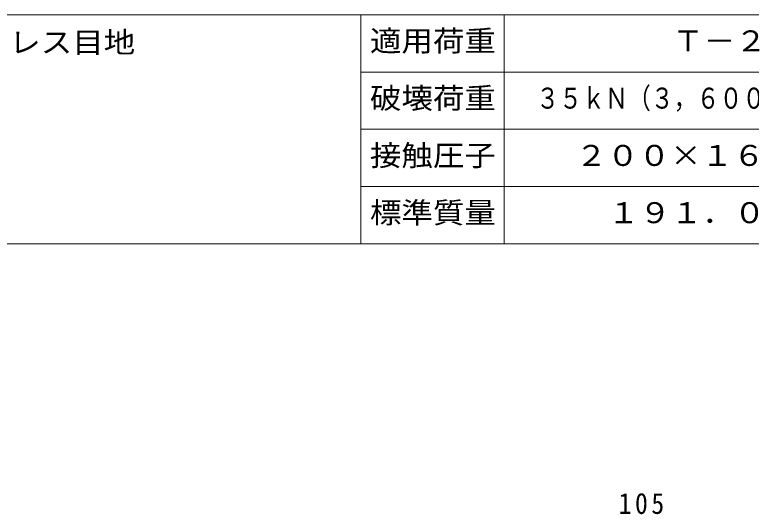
# Model space of a CAD drawing. Units: millimetres, scale not verified. Extents: x -1920 to 1681, y -1371 to 1397.
# Drawn here: x -1384 to -355, y 699 to 1397 of the extents above; entities that cross this region are included whole.
import ezdxf
from ezdxf.enums import TextEntityAlignment as Align

# ---------------------------------------------------------------- set-up
doc = ezdxf.new("R2010")
doc.units = ezdxf.units.MM
doc.header["$LTSCALE"] = 10
doc.layers.add('C-F', color=7, linetype='Continuous', lineweight=9)
doc.layers.add('F-0_F-0ﾚｲﾔ', color=7, linetype='Continuous', lineweight=9)
doc.layers.add('F-4_F-4ﾚｲﾔ', color=2, linetype='Continuous')
doc.styles.add('ＭＳ ゴシック', font='')
doc.styles.get('ＭＳ ゴシック').set_extended_font_data('MS Gothic')

msp = doc.modelspace()

# ---------------------------------------------------------------- linework, layer by layer
at = {"layer": 'F-0_F-0ﾚｲﾔ'}
for p, q in [((-1920, 1396.89), (-100, 1396.89)), ((-900, 1076.89), (-900, 1396.89)), ((-700, 1396.89), (-700, 1076.89)), ((-100, 1316.89), (-900, 1316.89)), ((-900, 1236.89), (-100, 1236.89)), ((-100, 1156.89), (-900, 1156.89))]:
    msp.add_line(p, q, dxfattribs=at)
msp.add_lwpolyline([(-1920, 1076.89), (-100, 1076.89), (-100, 1396.89)], dxfattribs=at)

# ---------------------------------------------------------------- texts
at = {"layer": 'C-F', "color": 2, "insert": (-539.86, 699.05), "char_height": 29.33, "attachment_point": 7, "style": 'ＭＳ ゴシック'}
msp.add_mtext('\\T1.27;\\W0.9;105', dxfattribs=at)
at = {"layer": 'F-4_F-4ﾚｲﾔ', "style": 'ＭＳ ゴシック', "width": 1.1}
for s, p in [('簡易密閉形・ステンレス目地', (-1787.66, 1334.89)), ('適用荷重', (-887.5, 1336.89)), ('Ｔ－２', (-465, 1336.89)), ('破壊荷重', (-887.5, 1256.89)), ('接触圧子', (-887.5, 1176.89)), ('２００×１６０ｍｍ', (-600, 1176.89)), ('標準質量', (-887.5, 1096.89)), ('１９１．０ｋｇ', (-555, 1096.89))]:
    msp.add_text(s, height=29.33, dxfattribs=at).set_placement(p, align=Align.BOTTOM_LEFT)
at = {"layer": 'F-4_F-4ﾚｲﾔ', "color": 6, "style": 'ＭＳ ゴシック', "width": 0.8}
msp.add_text('３５ｋＮ（３，６００ｋｇｆ）以上', height=29.33, dxfattribs=at).set_placement((-655, 1256.89), align=Align.BOTTOM_LEFT)

doc.saveas('drawing.dxf')
